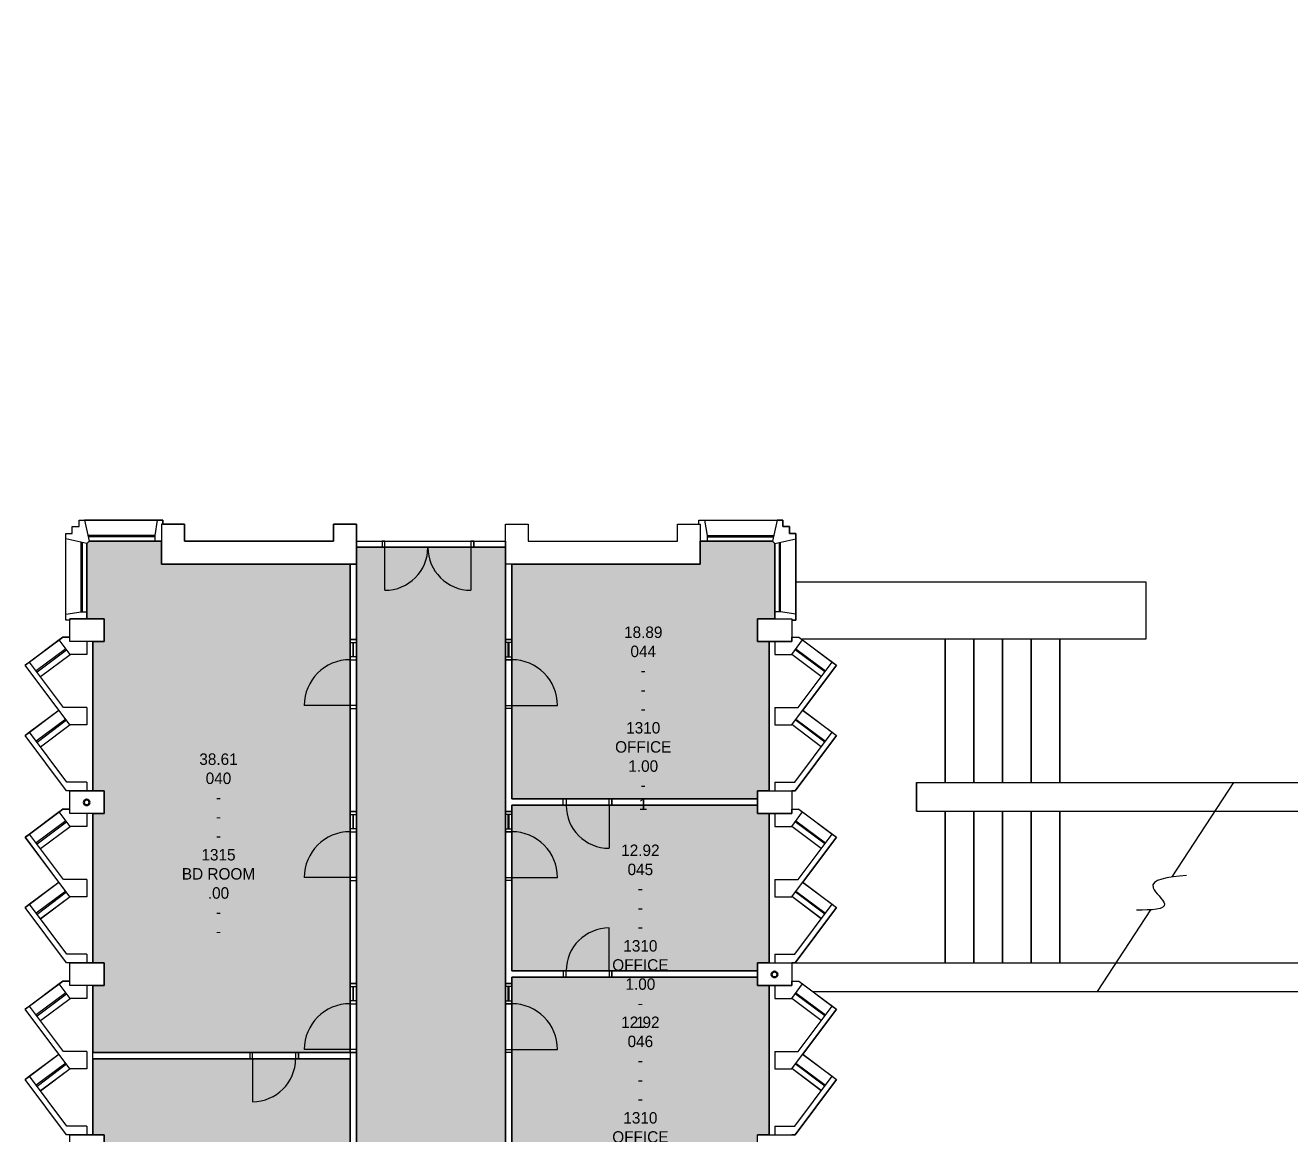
# Model space of a CAD drawing. Header units: millimetres. Extents: x -48614 to 110435, y -11020 to 74943.
# Drawn here: x -48603 to -26528, y 54981 to 74331 of the extents above; entities that cross this region are included whole.
import ezdxf

# ---------------------------------------------------------------- set-up
doc = ezdxf.new("R2010")
doc.units = ezdxf.units.MM
for name, color, linetype in [('BRICK_WALLS_P4', 1, 'Continuous'), ('COLUMNS_P5', 5, 'Continuous'), ('DR', 8, 'Continuous'), ('GROS$', 1, 'Continuous'), ('HL-TMP', 7, 'Continuous'), ('LIFTS AND STAIRS', 8, 'Continuous'), ('RM$', 5, 'Continuous'), ('RM$TXT', 5, 'Continuous'), ('SITE', 1, 'Continuous'), ('WA_EXT', 7, 'Continuous'), ('WN', 4, 'Continuous')]:
    doc.layers.add(name, color=color, linetype=linetype)

msp = doc.modelspace()

# ---------------------------------------------------------------- hatches: boundary and pattern name
at = {"layer": 'HL-TMP', "true_color": 0x666666}
h = msp.add_hatch(color=251, dxfattribs=at)
h.paths.add_polyline_path([(-42888, 12736), (-47228, 12736), (-47228, 12581), (-47428, 12581), (-47428, 9981), (-42888, 9981)], flags=0)
h.paths.add_polyline_path([(-42888, 9266), (-42888, 9871), (-47228, 9871), (-47228, 9581), (-47428, 9581), (-47428, 6981), (-47228, 6981), (-47228, 6831), (-42888, 6831)], flags=0)
h.paths.add_polyline_path([(-5258, 3071), (-8418, 3071), (-8418, -2874), (-5258, -2874)], flags=0)
h.paths.add_polyline_path([(6362, 3071), (3202, 3071), (3202, -2859), (6362, -2859)], flags=0)
h.paths.add_polyline_path([(31772, 9581), (31747, 9581), (30172, 9581), (24672, 9581), (24672, 7598), (24838, 7198), (25639, 6397), (26039, 6231), (30405, 6231), (30805, 6397), (31607, 7198), (31772, 7598)], flags=0)
h.paths.add_polyline_path([(31772, 43464), (31607, 43864), (30805, 44665), (30405, 44831), (26039, 44831), (25639, 44665), (24838, 43864), (24672, 43464), (24672, 41481), (26272, 41481), (31772, 41481)], flags=0)
h.paths.add_polyline_path([(-26728, 43464), (-26893, 43864), (-27695, 44665), (-28095, 44831), (-32461, 44831), (-32861, 44665), (-33662, 43864), (-33828, 43464), (-33828, 41081), (-32228, 41081), (-32228, 41481), (-26728, 41481)], flags=0)
h.paths.add_polyline_path([(-26728, 9581), (-33828, 9581), (-33828, 7598), (-33662, 7198), (-32861, 6397), (-32461, 6231), (-28095, 6231), (-27695, 6397), (-26893, 7198), (-26728, 7598)], flags=0)
h.paths.add_polyline_path([(79131, 39384), (73720, 42522), (73018, 41311), (72967, 41224), (74182, 40520), (74682, 40230), (74682, 36332), (72967, 35337), (73720, 34040), (79131, 37177), (79774, 38281)], flags=0)
h.paths.add_polyline_path([(-3017, 35830), (-7028, 35146), (-7028, 32215), (-2628, 31465), (-2628, 32864), (-5578, 33367), (-5578, 33995), (-2785, 34471)], flags=0)
h.paths.add_polyline_path([(4972, 35146), (572, 35896), (572, 34498), (3522, 33995), (3522, 33367), (730, 32891), (962, 31532), (4972, 32215)], flags=0)
h.paths.add_polyline_path([(-21428, 30826), (-17703, 30826), (-17703, 30736), (-17675, 30736), (-17675, 27736), (-14934, 27736), (-14928, 27736), (-14928, 27581), (-14673, 27581), (-14673, 24981), (-14928, 24981), (-14928, 24581), (-14673, 24581), (-14673, 21981), (-14928, 21981), (-14928, 21581), (-14673, 21581), (-14673, 18981), (-14928, 18981), (-14928, 18581), (-14673, 18581), (-14673, 15981), (-14928, 15981), (-14928, 15581), (-14673, 15581), (-14673, 12981), (-14928, 12981), (-14928, 12803), (-19273, 12803), (-19273, 12826), (-21428, 12826)], flags=0)
h.paths.add_polyline_path([(12562, 46981), (12172, 46981), (12172, 47581), (12562, 47581), (12562, 49351), (8647, 49351), (8647, 41191), (12272, 41191), (12272, 41681), (12562, 41681)], flags=0)
h.paths.add_polyline_path([(322, 3071), (-2378, 3071), (-2378, 841), (-2378, -1759), (-2378, -3054), (322, -3054), (322, -359)], flags=0)
h.paths.add_polyline_path([(18437, 53689), (18437, 54756), (18437, 55796), (18322, 55796), (17237, 55796), (17237, 51839), (18437, 51839)], flags=0)
h.paths.add_polyline_path([(35012, 45726), (33772, 45726), (33772, 45581), (33473, 45581), (33473, 42981), (33772, 42981), (33772, 42581), (33527, 42581), (33527, 41481), (33772, 41481), (33772, 41191), (36562, 41191), (36562, 43301), (35012, 43301)], flags=0)
h.paths.add_polyline_path([(-35553, 41081), (-38828, 41081), (-40278, 41081), (-40278, 42031), (-40278, 43133), (-40278, 44404), (-40278, 47416), (-40278, 50416), (-40278, 53416), (-40278, 54836), (-40228, 54836), (-40228, 59416), (-40228, 63266), (-40228, 65226), (-42828, 65226), (-42828, 64931), (-42828, 62416), (-42828, 54836), (-42778, 54836), (-42778, 41451), (-42778, 41226), (-47428, 41226), (-47428, 39981), (-47228, 39981), (-47228, 36981), (-35553, 36981)], flags=0)
h.paths.add_polyline_path([(-26553, 41081), (-26728, 41081), (-32228, 41081), (-33828, 41081), (-34228, 41081), (-35503, 41081), (-35503, 36981), (-35228, 36981), (-35228, 36631), (-34228, 36631), (-34228, 36981), (-33828, 36981), (-33828, 36691), (-30578, 36691), (-30578, 36981), (-29978, 36981), (-29978, 36691), (-29366, 36691), (-26728, 36691), (-26728, 36981), (-26553, 36981)], flags=0)
h.paths.add_polyline_path([(24447, 41081), (24272, 41081), (23172, 41081), (18437, 41081), (18437, 41081), (17237, 41081), (10222, 41081), (1917, 41081), (-3973, 41081), (-6973, 41081), (-14728, 41081), (-14728, 46981), (-14828, 46981), (-14828, 47581), (-14728, 47581), (-14728, 52981), (-14828, 52981), (-14828, 53581), (-14728, 53581), (-14728, 57581), (-23328, 57581), (-23328, 56196), (-24428, 56196), (-24828, 56196), (-24828, 41081), (-25228, 41081), (-26328, 41081), (-26503, 41081), (-26503, 36981), (-24628, 36981), (-24628, 36883), (-16857, 36883), (-16857, 30826), (-16403, 30826), (-16403, 30736), (-17585, 30736), (-17585, 27916), (-17585, 27826), (-14928, 27826), (-14928, 27981), (-14328, 27981), (-14328, 30581), (-14928, 30581), (-14928, 30981), (-14328, 30981), (-14328, 33581), (-14928, 33581), (-14928, 33981), (-14328, 33981), (-14328, 36581), (-14928, 36581), (-14928, 36981), (-14728, 36981), (-14728, 37181), (-14328, 37181), (-14328, 36581), (-11728, 36581), (-11728, 37181), (-11328, 37181), (-11328, 36581), (-8728, 36581), (-8728, 37181), (-8328, 37181), (-8328, 36931), (-8150, 36931), (-8000, 36696), (-6057, 36696), (-5907, 36931), (-5728, 36931), (-5728, 37181), (-5328, 37181), (-5328, 36931), (-5150, 36931), (-5000, 36696), (-3057, 36696), (-2907, 36931), (-2728, 36931), (-2728, 37181), (-2328, 37181), (272, 37181), (672, 37181), (672, 36931), (852, 36931), (1002, 36696), (2945, 36696), (3095, 36931), (3272, 36931), (3272, 37181), (3672, 37181), (3672, 36931), (3852, 36931), (4002, 36696), (5945, 36696), (6095, 36931), (6272, 36931), (6272, 37181), (12272, 37181), (12672, 37181), (12672, 36981), (12872, 36981), (12872, 33836), (15532, 33836), (16377, 33836), (16377, 36981), (24447, 36981)], flags=0)
h.paths.add_polyline_path([(18437, 51557), (18437, 51749), (17237, 51749), (17237, 51731), (16637, 51731), (16637, 48231), (17237, 48231), (17237, 43683), (17237, 43683), (17237, 41081), (18437, 41081), (18437, 41680), (18437, 47456)], flags=0)
h.paths.add_polyline_path([(45417, 39581), (45172, 39581), (45172, 39726), (40672, 39726), (40672, 41081), (38172, 41081), (38062, 41081), (33772, 41081), (33172, 41081), (31772, 41081), (30172, 41081), (26272, 41081), (24497, 41081), (24497, 36981), (24672, 36981), (24672, 36691), (27922, 36691), (27922, 36981), (28522, 36981), (28522, 36691), (30734, 36691), (31772, 36691), (31772, 36981), (32172, 36981), (32172, 36836), (33172, 36836), (33172, 36981), (38172, 36981), (43472, 36981), (45172, 36981), (45172, 37431), (45417, 37431)], flags=0)
h.paths.add_polyline_path([(40672, 62416), (40672, 65226), (40225, 65226), (38172, 65226), (38172, 63616), (38172, 60616), (38172, 57616), (38172, 54616), (38172, 45254), (38172, 43983), (38172, 42481), (38172, 41191), (40672, 41191), (40672, 41416), (40672, 44416), (40672, 47416), (40672, 50416), (40672, 56416), (40672, 59416)], flags=0)
h.paths.add_polyline_path([(57087, 42327), (57087, 42377), (55725, 42377), (55725, 42327), (55725, 40877), (57087, 40877)], flags=0)
h.paths.add_polyline_path([(57087, 35685), (55725, 35685), (55725, 35635), (55725, 34185), (57087, 34185)], flags=0)
h.paths.add_polyline_path([(40672, 11416), (40672, 29416), (40672, 32446), (40672, 36871), (38172, 36871), (38172, 36346), (38172, 33646), (38172, 27616), (38172, 21616), (38172, 18616), (38172, 15616), (38172, 12581), (32172, 12581), (32037, 12581), (32037, 12509), (32037, 10061), (32037, 9981), (32172, 9981), (38172, 9981), (38172, 6188), (38172, 836), (38997, 836), (40672, 836)], flags=0)
h.paths.add_polyline_path([(22772, 9931), (21852, 9931), (21852, 9561), (21672, 9561), (21672, 9381), (21492, 9381), (21492, 8561), (22772, 8561)], flags=0)
h.paths.add_polyline_path([(17102, 4031), (16122, 4031), (16122, 3196), (17102, 3196)], flags=0)
h.paths.add_polyline_path([(-26553, 12581), (-26728, 12581), (-26728, 12581), (-26728, 12581), (-28493, 12581), (-29110, 13198), (-30245, 13198), (-30245, 13198), (-31445, 13198), (-32063, 12581), (-32836, 12581), (-33698, 12581), (-35503, 12581), (-35503, 9981), (-35178, 9981), (-35178, 9981), (-33828, 9981), (-26553, 9981)], flags=0)
h.paths.add_polyline_path([(-34048, 15698), (-35228, 15698), (-35228, 15581), (-35303, 15581), (-35303, 14166), (-35303, 12981), (-34048, 12981)], flags=0)
h.paths.add_polyline_path([(-40168, 29107), (-40168, 31306), (-42798, 31306), (-42798, 28747), (-42798, 25881), (-42798, 23396), (-42798, 21710), (-42798, 18889), (-42288, 18889), (-42288, 16231), (-42288, 12794), (-40168, 12794), (-40168, 12826), (-40168, 15891), (-38714, 15891), (-38714, 16791), (-38935, 16791), (-40168, 16791), (-40168, 20788)], flags=0)
h.paths.add_polyline_path([(4694, -4072), (3582, -4072), (3582, -5174), (4693, -5174)], flags=0)
h.paths.add_polyline_path([(31852, 12581), (31747, 12581), (31747, 12756), (30117, 12756), (30117, 12581), (30007, 12581), (29626, 12984), (29314, 13315), (29232, 13401), (27332, 13401), (27212, 13401), (26819, 12984), (26437, 12581), (26327, 12581), (26327, 12756), (24697, 12756), (24697, 12581), (24537, 12581), (24537, 9981), (24697, 9981), (30172, 9981), (30172, 9581), (31747, 9581), (31747, 9981), (31852, 9981)], flags=0)
h.paths.add_polyline_path([(42572, 73381), (42372, 73381), (42372, 74331), (38172, 74331), (38172, 65336), (40225, 65336), (40772, 65336), (40772, 65631), (41172, 65631), (41172, 65331), (42322, 65331), (42322, 66281), (42522, 66281), (42522, 67281), (42372, 67281), (42372, 67881), (42522, 67881), (42522, 71781), (42372, 71781), (42372, 72037), (39851, 72037), (39851, 70504), (40788, 70504), (40788, 70474), (40788, 67281), (39826, 67281), (39826, 71615), (39827, 72062), (42372, 72062), (42372, 72381), (42572, 72381)], flags=0)
h.paths.add_polyline_path([(22572, 26446), (21487, 26446), (21487, 25512), (21487, 25476), (22572, 25476)], flags=0)
h.paths.add_polyline_path([(-37518, 16791), (-38624, 16791), (-38624, 15891), (-37518, 15891)], flags=0)
h.paths.add_polyline_path([(-2583, -3094), (-5038, -3094), (-5038, -4759), (-5038, -5209), (-4188, -5209), (-2583, -5209)], flags=0)
h.paths.add_polyline_path([(-25128, 18581), (-25228, 18581), (-25228, 18698), (-26508, 18698), (-26508, 17679), (-26466, 17637), (-26466, 17285), (-26508, 17285), (-26508, 15863), (-25868, 15863), (-25228, 15863), (-25228, 15981), (-25128, 15981)], flags=0)
at = {"layer": 'HL-TMP', "true_color": 0xffff00}
h = msp.add_hatch(color=2, dxfattribs=at)
h.paths.add_polyline_path([(45472, 30581), (45172, 30581), (45172, 30736), (40782, 30736), (40782, 29416), (40782, 27836), (45172, 27836), (45172, 27981), (45472, 27981)], flags=0)
h.paths.add_polyline_path([(45372, 53226), (40782, 53226), (40782, 50416), (40782, 50336), (45372, 50336), (45372, 51581), (45172, 51581), (45172, 51981), (45372, 51981)], flags=0)
h.paths.add_polyline_path([(45372, 57581), (45172, 57581), (45172, 57726), (40782, 57726), (40782, 56416), (40782, 53336), (45372, 53336), (45372, 54581), (45172, 54581), (45172, 54981), (45372, 54981)], flags=0)
h.paths.add_polyline_path([(22872, -5409), (22772, -5409), (22772, -5019), (22872, -5019), (22872, -4793), (19412, -4793), (18362, -4793), (18362, -5563), (18362, -9499), (22762, -9499), (22762, -8419), (22772, -8419), (22772, -8019), (22872, -8019)], flags=0)
h.paths.add_polyline_path([(38062, 9871), (33772, 9871), (33772, 8081), (33472, 8081), (33472, 6981), (33772, 6981), (33772, 6581), (33473, 6581), (33473, 5336), (36875, 5336), (36875, 5226), (33473, 5226), (33473, 3981), (33772, 3981), (33772, 3581), (33473, 3581), (33473, 981), (33772, 981), (33772, 836), (38062, 836), (38062, 6188)], flags=0)
h.paths.add_polyline_path([(37907, -274), (37907, 726), (33772, 726), (33772, 581), (33472, 581), (33473, -2019), (33772, -2019), (33772, -2419), (33472, -2419), (33473, -3730), (33512, -3769), (34762, -3769), (34762, -3369), (37907, -3369)], flags=0)
h.paths.add_polyline_path([(40917, 726), (38997, 726), (38017, 726), (38017, -274), (38017, -3369), (38162, -3369), (38162, -3769), (38376, -3769), (38843, -4235), (38989, -4296), (39945, -4296), (40092, -4235), (40558, -3769), (40772, -3769), (40772, -3369), (40917, -3369), (40917, -1124)], flags=0)
h.paths.add_polyline_path([(45372, 581), (45172, 581), (45172, 726), (41027, 726), (41027, -1124), (41027, -3369), (44172, -3369), (44172, -3769), (45433, -3769), (45472, -3730), (45472, -2419), (45172, -2419), (45172, -2019), (45372, -2019)], flags=0)
h.paths.add_polyline_path([(45372, 21581), (45172, 21581), (45172, 21981), (45372, 21981), (45372, 23336), (45272, 23336), (45272, 23226), (43072, 23226), (43072, 23336), (45372, 23336), (45372, 24581), (45172, 24581), (45172, 24981), (45372, 24981), (45372, 27581), (45172, 27581), (45172, 27746), (40782, 27746), (40782, 11416), (40782, 836), (45172, 836), (45172, 981), (45372, 981), (45372, 3581), (45172, 3581), (45172, 3981), (45372, 3981), (45372, 5226), (43172, 5226), (43172, 5336), (45372, 5336), (45372, 6581), (45172, 6581), (45172, 6981), (45372, 6981), (45372, 9581), (45172, 9581), (45172, 9726), (43172, 9726), (43172, 9836), (45172, 9836), (45172, 9981), (45372, 9981), (45372, 12581), (45172, 12581), (45172, 12981), (45372, 12981), (45372, 14336), (45272, 14336), (45272, 14226), (43072, 14226), (43072, 14336), (45372, 14336), (45372, 15581), (45172, 15581), (45172, 15981), (45372, 15981), (45372, 18581), (45172, 18581), (45172, 18726), (43172, 18726), (43172, 18836), (45172, 18836), (45172, 18981), (45372, 18981)], flags=0)
h.paths.add_polyline_path([(38062, 15616), (38062, 15726), (33772, 15726), (33772, 12691), (38062, 12691)], flags=0)
h.paths.add_polyline_path([(38062, 18616), (38062, 18726), (33772, 18726), (33772, 18581), (33447, 18581), (33447, 15981), (33772, 15981), (33772, 15836), (38062, 15836)], flags=0)
h.paths.add_polyline_path([(38062, 21616), (38062, 21726), (33772, 21726), (33772, 21581), (33447, 21581), (33447, 18981), (33772, 18981), (33772, 18836), (38062, 18836)], flags=0)
h.paths.add_polyline_path([(6407, -5224), (5507, -5224), (3582, -5224), (3582, -9509), (6407, -9509)], flags=0)
h.paths.add_polyline_path([(-7083, 44171), (-4083, 44171), (-4083, 41191), (-5328, 41191), (-5328, 41681), (-7083, 41681)], flags=0)
h.paths.add_polyline_path([(4472, 52641), (4472, 52871), (2027, 52871), (2027, 47581), (2027, 41681), (2027, 41191), (3272, 41191), (3272, 41681), (3562, 41681), (3562, 44611), (4472, 44611), (4472, 47226), (3772, 47226), (3772, 46981), (3172, 46981), (3172, 47581), (3772, 47581), (3772, 47336), (4472, 47336)], flags=0)
h.paths.add_polyline_path([(6902, 44501), (3672, 44501), (3672, 41191), (6902, 41191), (6902, 42151)], flags=0)
h.paths.add_polyline_path([(38062, 62226), (33572, 62226), (33572, 60981), (33772, 60981), (33772, 60581), (33572, 60581), (33572, 59336), (33772, 59336), (36462, 59336), (38062, 59336), (38062, 60616)], flags=0)
h.paths.add_polyline_path([(38062, 63616), (38062, 64931), (34772, 64931), (34772, 65331), (33512, 65331), (33473, 65291), (33472, 63981), (33772, 63981), (33772, 63581), (33572, 63581), (33572, 62336), (38062, 62336)], flags=0)
h.paths.add_polyline_path([(-42888, 27666), (-47228, 27666), (-47228, 27581), (-47428, 27581), (-47428, 24981), (-47228, 24981), (-47228, 24891), (-42888, 24891), (-42888, 25881)], flags=0)
h.paths.add_polyline_path([(-42888, 23396), (-42888, 24801), (-47228, 24801), (-47228, 24581), (-47428, 24581), (-47428, 21981), (-47228, 21981), (-47228, 21889), (-42888, 21889)], flags=0)
h.paths.add_polyline_path([(-42888, 21710), (-42888, 21799), (-47228, 21799), (-47228, 21581), (-47428, 21581), (-47428, 18981), (-47228, 18981), (-47228, 18889), (-42888, 18889)], flags=0)
h.paths.add_polyline_path([(-42378, 16231), (-42378, 18799), (-47228, 18799), (-47228, 18581), (-47428, 18581), (-47428, 15981), (-47228, 15981), (-47228, 15581), (-47428, 15581), (-47428, 12981), (-47228, 12981), (-47228, 12826), (-42378, 12826)], flags=0)
h.paths.add_polyline_path([(-44128, 631), (-44128, 726), (-47228, 726), (-47228, 581), (-47428, 581), (-47428, -2019), (-47228, -2019), (-47228, -2419), (-47527, -2419), (-47527, -3730), (-47488, -3769), (-46228, -3769), (-46228, -3369), (-44128, -3369)], flags=0)
h.paths.add_polyline_path([(45372, 42581), (45172, 42581), (45172, 42981), (45372, 42981), (45372, 44226), (40782, 44226), (40782, 41416), (40782, 39836), (45172, 39836), (45172, 39981), (45372, 39981)], flags=0)
h.paths.add_polyline_path([(-42888, 54726), (-42938, 54726), (-42938, 56306), (-47428, 56306), (-47428, 54981), (-47228, 54981), (-47228, 54581), (-47428, 54581), (-47428, 51981), (-47228, 51981), (-47228, 51845), (-42888, 51845), (-42888, 53416)], flags=0)
h.paths.add_polyline_path([(-35828, 63981), (-35528, 63981), (-35528, 65291), (-35567, 65331), (-36828, 65331), (-36828, 64931), (-40118, 64931), (-40118, 63266), (-40118, 60836), (-35828, 60836), (-35828, 60981), (-35628, 60981), (-35628, 63581), (-35828, 63581)], flags=0)
h.paths.add_polyline_path([(-35628, 60581), (-35828, 60581), (-35828, 60726), (-40118, 60726), (-40118, 59416), (-40118, 57836), (-39218, 57836), (-35828, 57836), (-35828, 57981), (-35628, 57981)], flags=0)
h.paths.add_polyline_path([(-35628, 57581), (-35828, 57581), (-35828, 57726), (-39218, 57726), (-40118, 57726), (-40118, 54836), (-35828, 54836), (-35828, 54981), (-35628, 54981)], flags=0)
h.paths.add_polyline_path([(-35628, 54581), (-35828, 54581), (-35828, 54726), (-40168, 54726), (-40168, 53416), (-40168, 51836), (-35828, 51836), (-35828, 51981), (-35628, 51981)], flags=0)
h.paths.add_polyline_path([(-35628, 51581), (-35828, 51581), (-35828, 51726), (-40168, 51726), (-40168, 50416), (-40168, 48836), (-35828, 48836), (-35828, 48981), (-35628, 48981)], flags=0)
h.paths.add_polyline_path([(-37831, 48726), (-35828, 48726), (-35828, 48581), (-35669, 48581), (-35628, 48581), (-35628, 45981), (-35828, 45981), (-35828, 45836), (-38863, 45836), (-38863, 47018), (-37831, 47018)], flags=0)
h.paths.add_polyline_path([(-35528, 3581), (-35828, 3581), (-35828, 3726), (-40168, 3726), (-40168, 2431), (-40168, 836), (-35828, 836), (-35828, 981), (-35528, 981)], flags=0)
h.paths.add_polyline_path([(-35528, 581), (-35828, 581), (-35828, 726), (-40168, 726), (-40168, -569), (-40168, -664), (-40108, -664), (-40108, -3369), (-36818, -3369), (-36818, -3769), (-35567, -3769), (-35528, -3730), (-35528, -2419), (-35828, -2419), (-35828, -2019), (-35528, -2019)], flags=0)
h.paths.add_polyline_path([(-40218, -774), (-41948, -774), (-44018, -774), (-44018, -3369), (-42828, -3369), (-42828, -3769), (-42614, -3769), (-42147, -4235), (-42001, -4296), (-41045, -4296), (-40898, -4235), (-40432, -3769), (-40218, -3769)], flags=0)
h.paths.add_polyline_path([(-21490, 9871), (-23328, 9871), (-23328, 9501), (-23728, 9501), (-23728, 9871), (-25118, 9871), (-25118, 8481), (-24828, 8481), (-24828, 8081), (-24818, 8081), (-24818, 6826), (-21490, 6826)], flags=0)
h.paths.add_polyline_path([(-21490, 6736), (-24818, 6736), (-24818, 3836), (-21490, 3836)], flags=0)
h.paths.add_polyline_path([(-20593, 3726), (-24818, 3726), (-24818, 2481), (-24828, 2481), (-24828, 691), (-20593, 691), (-20593, 1568)], flags=0)
h.paths.add_polyline_path([(-20573, 581), (-24818, 581), (-24818, -519), (-24828, -519), (-24828, -2174), (-21428, -2174), (-20573, -2174)], flags=0)
h.paths.add_polyline_path([(-20573, -5264), (-21428, -5264), (-24818, -5264), (-24818, -9509), (-20728, -9509), (-20573, -9509)], flags=0)
h.paths.add_polyline_path([(-11628, 8436), (-13278, 8436), (-14328, 8436), (-14328, 3196), (-13390, 3196), (-11628, 3196)], flags=0)
h.paths.add_polyline_path([(-8978, 7538), (-8608, 7538), (-8608, 8436), (-8742, 8436), (-8742, 8440), (-9578, 8440), (-11428, 8440), (-11428, 3196), (-8978, 3196)], flags=0)
h.paths.add_polyline_path([(-2583, -6569), (-4623, -6569), (-4623, -6629), (-5473, -6629), (-5473, -9509), (-2583, -9509)], flags=0)
h.paths.add_polyline_path([(12362, 2976), (11137, 2976), (9587, 2976), (9587, 2266), (9327, 2266), (9327, 2976), (6582, 2976), (6582, -2219), (12362, -2219)], flags=0)
h.paths.add_polyline_path([(10882, 5657), (11151, 5657), (11151, 7029), (11110, 7029), (11110, 7077), (8815, 7077), (8815, 7029), (8773, 7029), (8773, 5657), (9042, 5657), (9042, 5257), (8482, 5257), (8482, 5657), (8751, 5657), (8751, 7029), (8710, 7029), (8710, 7077), (6412, 7077), (6412, 5657), (6642, 5657), (6642, 5257), (6582, 5257), (6582, 3196), (11137, 3196), (12582, 3196), (16012, 3196), (16012, 4081), (17162, 4081), (17162, 5081), (17162, 5276), (17862, 5276), (17862, 7077), (16015, 7077), (16015, 7029), (15973, 7029), (15973, 5657), (16242, 5657), (16242, 5257), (15682, 5257), (15682, 5657), (15951, 5657), (15951, 7029), (15910, 7029), (15910, 7077), (13615, 7077), (13615, 7029), (13573, 7029), (13573, 5657), (13842, 5657), (13842, 5257), (13282, 5257), (13282, 5657), (13551, 5657), (13551, 7029), (13510, 7029), (13510, 7077), (11215, 7077), (11215, 7029), (11173, 7029), (11173, 5657), (11442, 5657), (11442, 5257), (10882, 5257)], flags=0)
h.paths.add_polyline_path([(-42888, 47416), (-42888, 51735), (-47228, 51735), (-47228, 51581), (-47428, 51581), (-47428, 48981), (-47228, 48981), (-47228, 48581), (-47428, 48581), (-47428, 45981), (-47228, 45981), (-47228, 45581), (-47428, 45581), (-47428, 44336), (-42888, 44336)], flags=0)
h.paths.add_polyline_path([(-42888, 44226), (-47428, 44226), (-47428, 42981), (-47228, 42981), (-47228, 42581), (-47428, 42581), (-47428, 41336), (-42888, 41336), (-42888, 41451)], flags=0)
h.paths.add_polyline_path([(17147, 54781), (16125, 54781), (12672, 54781), (12672, 53581), (12772, 53581), (12772, 52981), (12672, 52981), (12672, 47581), (12772, 47581), (12772, 46981), (12672, 46981), (12672, 44481), (17147, 44481), (17147, 48141), (15112, 48141), (15112, 48231), (16547, 48231), (16547, 51731), (15112, 51731), (15112, 51821), (17147, 51821)], flags=0)
h.paths.add_polyline_path([(17147, 43683), (17147, 44391), (12672, 44391), (12672, 41171), (17147, 41171)], flags=0)
h.paths.add_polyline_path([(22772, 47241), (18622, 47241), (18622, 41680), (18622, 41261), (22772, 41261)], flags=0)
h.paths.add_polyline_path([(22772, 50081), (18527, 50081), (18527, 47456), (22772, 47456)], flags=0)
h.paths.add_polyline_path([(22772, 54666), (18527, 54666), (18527, 53689), (18527, 50171), (22772, 50171)], flags=0)
h.paths.add_polyline_path([(18437, 57581), (12672, 57581), (12672, 54896), (16125, 54896), (17147, 54896), (17147, 55886), (18322, 55886), (18437, 55886)], flags=0)
h.paths.add_polyline_path([(38062, 54616), (38062, 54726), (33772, 54726), (33772, 54581), (33572, 54581), (33572, 51981), (33772, 51981), (33772, 51581), (33572, 51581), (33572, 48981), (33772, 48981), (33772, 48581), (33572, 48581), (33572, 45981), (33772, 45981), (33772, 45836), (38062, 45836)], flags=0)
at = {"layer": 'HL-TMP', "true_color": 0xffcc00}
h = msp.add_hatch(color=40, dxfattribs=at)
h.paths.add_polyline_path([(38062, 33646), (38062, 33726), (33772, 33726), (33772, 33581), (33447, 33581), (33447, 30981), (33772, 30981), (33772, 30836), (38062, 30836)], flags=0)
h.paths.add_polyline_path([(-44128, 3331), (-44128, 5171), (-47428, 5171), (-47428, 3981), (-47228, 3981), (-47228, 3581), (-47428, 3581), (-47428, 981), (-47228, 981), (-47228, 836), (-44128, 836)], flags=0)
h.paths.add_polyline_path([(-35923, 29981), (-35503, 29981), (-35503, 30581), (-35828, 30581), (-35828, 30666), (-40078, 30666), (-40078, 21896), (-35828, 21896), (-35828, 21981), (-35503, 21981), (-35503, 22581), (-35923, 22581)], flags=0)
h.paths.add_polyline_path([(-42938, 64931), (-46228, 64931), (-46228, 65331), (-46346, 65331), (-47488, 65331), (-47527, 65291), (-47527, 63981), (-47228, 63981), (-47228, 63581), (-47428, 63581), (-47428, 60981), (-47228, 60981), (-47228, 60581), (-47428, 60581), (-47428, 57981), (-47228, 57981), (-47228, 57581), (-47428, 57581), (-47428, 56416), (-42938, 56416)], flags=0)
h.paths.add_polyline_path([(-17677, 9236), (-17063, 9236), (-17063, 9466), (-14878, 9466), (-14878, 9386), (-14728, 9386), (-14728, 9236), (-14418, 9236), (-14418, 3196), (-17677, 3196), (-17677, 4516), (-17677, 7386)], flags=0)

# ---------------------------------------------------------------- linework, layer by layer
at = {"layer": 'BRICK_WALLS_P4', "linetype": 'Continuous'}
for p, q in [((-42828, 65336), (-42380, 65336)), ((-42828, 65336), (-42828, 65226)), ((-42828, 65226), (-42380, 65226)), ((-42380, 65336), (-42380, 65226)), ((-40780, 65336), (-40228, 65336)), ((-40780, 65336), (-40780, 65226)), ((-40228, 65226), (-40780, 65226)), ((-40238, 65226), (-40228, 65226)), ((-40228, 65336), (-40228, 65226)), ((-42938, 64931), (-42938, 63616)), ((-42828, 64931), (-42938, 64931)), ((-42828, 64931), (-42828, 63616)), ((-40118, 64931), (-40228, 64931)), ((-40228, 63616), (-40228, 64931)), ((-40118, 63616), (-40118, 64931)), ((-42938, 63616), (-42828, 63616)), ((-40118, 63616), (-40228, 63616)), ((-42938, 62416), (-42938, 60616)), ((-42938, 62416), (-42828, 62416)), ((-42828, 62416), (-42828, 60616)), ((-40118, 62416), (-40228, 62416)), ((-40228, 60616), (-40228, 62416)), ((-40118, 60836), (-40118, 62416)), ((-39218, 60836), (-40118, 60836)), ((-40118, 60616), (-40118, 60726)), ((-39218, 60726), (-40118, 60726)), ((-39218, 60726), (-39218, 60836)), ((-38368, 60726), (-38368, 60836)), ((-35828, 60836), (-38368, 60836)), ((-35828, 60726), (-38368, 60726)), ((-35828, 60836), (-35828, 60726)), ((-42938, 60616), (-42828, 60616)), ((-40118, 60616), (-40228, 60616)), ((-42938, 59416), (-42828, 59416)), ((-42938, 59416), (-42938, 59336)), ((-42828, 59416), (-42828, 57616)), ((-40118, 59416), (-40228, 59416)), ((-40228, 57616), (-40228, 59416)), ((-40118, 57836), (-40118, 59416)), ((-42938, 59336), (-42938, 57616)), ((-39218, 57836), (-40118, 57836)), ((-40118, 57616), (-40118, 57726)), ((-39218, 57726), (-40118, 57726)), ((-39218, 57836), (-39218, 57726)), ((-38368, 57836), (-38368, 57726)), ((-35828, 57836), (-38368, 57836)), ((-35828, 57726), (-38368, 57726)), ((-35828, 57836), (-35828, 57726)), ((-42938, 57616), (-42828, 57616)), ((-40118, 57616), (-40228, 57616)), ((-47428, 56416), (-42938, 56416)), ((-47428, 56306), (-42938, 56306)), ((-47278, 56416), (-44688, 56416)), ((-47278, 56306), (-44688, 56306)), ((-44688, 56416), (-44688, 56306)), ((-43838, 56416), (-43838, 56306)), ((-43838, 56416), (-42938, 56416)), ((-43838, 56306), (-42938, 56306)), ((-42938, 56416), (-42938, 54726)), ((-42938, 56416), (-42828, 56416)), ((-42828, 56416), (-42828, 54836)), ((-40228, 54836), (-40228, 56416)), ((-40118, 56416), (-40228, 56416)), ((-40118, 54836), (-40118, 56416))]:
    msp.add_line(p, q, dxfattribs=at)
at = {"layer": 'COLUMNS_P5', "linetype": 'Continuous', "lineweight": -3}
for points in [[(-43228, 65331), (-45828, 65331), (-45828, 65631), (-46228, 65631), (-46228, 64931), (-42828, 64931), (-42828, 65631), (-43228, 65631)], [(-39828, 65331), (-37228, 65331), (-37228, 65631), (-36828, 65631), (-36828, 64931), (-40228, 64931), (-40228, 65631), (-39828, 65631)], [(-47228, 63581), (-47828, 63581), (-47828, 63981), (-47228, 63981)], [(-35828, 63581), (-35828, 63981), (-35228, 63981), (-35228, 63581)], [(-47828, 60581), (-47828, 60981), (-47228, 60981), (-47228, 60581)], [(-35828, 60981), (-35228, 60981), (-35228, 60581), (-35828, 60581)], [(-47228, 57581), (-47828, 57581), (-47828, 57981), (-47228, 57981)], [(-35228, 57581), (-35828, 57581), (-35828, 57981), (-35228, 57981)], [(-47828, 54581), (-47828, 54981), (-47228, 54981), (-47228, 54581)]]:
    msp.add_lwpolyline(points, close=True, dxfattribs=at)
at = {"layer": 'COLUMNS_P5', "linetype": 'Continuous', "lineweight": 50}
for centre in [(-47533, 60776), (-35533, 57776)]:
    msp.add_circle(centre, 50, dxfattribs=at)
at = {"layer": 'DR', "linetype": 'Continuous'}
for p, q in [((-42380, 65336), (-42380, 65226)), ((-42330, 65336), (-42380, 65336)), ((-42380, 65226), (-42330, 65226)), ((-42330, 65226), (-42330, 65336)), ((-42330, 64476), (-42330, 65226)), ((-40830, 65336), (-40830, 65226)), ((-40780, 65336), (-40830, 65336)), ((-40830, 65226), (-40830, 64476)), ((-40830, 65226), (-40780, 65226)), ((-40780, 65226), (-40780, 65336)), ((-42938, 63616), (-42938, 63566)), ((-42828, 63616), (-42938, 63616)), ((-42828, 63566), (-42828, 63616)), ((-40228, 63566), (-40228, 63616)), ((-40228, 63616), (-40118, 63616)), ((-40118, 63616), (-40118, 63566)), ((-42938, 63566), (-42828, 63566)), ((-40118, 63566), (-40228, 63566)), ((-42938, 63316), (-42938, 63266)), ((-42828, 63316), (-42938, 63316)), ((-42938, 63266), (-42828, 63266)), ((-42828, 63266), (-42828, 63316)), ((-40228, 63266), (-40228, 63316)), ((-40228, 63316), (-40118, 63316)), ((-40118, 63266), (-40228, 63266)), ((-40118, 63316), (-40118, 63266)), ((-42938, 62466), (-43738, 62466)), ((-42828, 62466), (-42938, 62466)), ((-42938, 62466), (-42938, 62416)), ((-42938, 62416), (-42828, 62416)), ((-42828, 62416), (-42828, 62466)), ((-40228, 62416), (-40228, 62466)), ((-40228, 62466), (-40118, 62466)), ((-40118, 62416), (-40228, 62416)), ((-40118, 62466), (-39318, 62466)), ((-40118, 62466), (-40118, 62416)), ((-39218, 60726), (-39218, 60836)), ((-39218, 60836), (-39168, 60836)), ((-39168, 60726), (-39218, 60726)), ((-39168, 60836), (-39168, 60726)), ((-38418, 60726), (-38418, 60836)), ((-38418, 60836), (-38368, 60836)), ((-38418, 60726), (-38418, 59976)), ((-38368, 60726), (-38418, 60726)), ((-38368, 60836), (-38368, 60726)), ((-42938, 60616), (-42938, 60566)), ((-42828, 60616), (-42938, 60616)), ((-42938, 60566), (-42828, 60566)), ((-42828, 60566), (-42828, 60616)), ((-40228, 60616), (-40118, 60616)), ((-40228, 60566), (-40228, 60616)), ((-40118, 60566), (-40228, 60566)), ((-40118, 60616), (-40118, 60566)), ((-42828, 60316), (-42938, 60316)), ((-42938, 60316), (-42938, 60266)), ((-42828, 60266), (-42828, 60316)), ((-40228, 60316), (-40118, 60316)), ((-40228, 60266), (-40228, 60316)), ((-40118, 60316), (-40118, 60266)), ((-42938, 60266), (-42828, 60266)), ((-40118, 60266), (-40228, 60266)), ((-42938, 59466), (-43738, 59466)), ((-42938, 59466), (-42938, 59416)), ((-42828, 59466), (-42938, 59466)), ((-42938, 59416), (-42828, 59416)), ((-42828, 59416), (-42828, 59466)), ((-40228, 59466), (-40118, 59466)), ((-40228, 59416), (-40228, 59466)), ((-40118, 59416), (-40228, 59416)), ((-40118, 59466), (-39318, 59466)), ((-40118, 59466), (-40118, 59416)), ((-38418, 57836), (-38418, 58586)), ((-39168, 57836), (-39218, 57836)), ((-39218, 57836), (-39218, 57726)), ((-39218, 57726), (-39168, 57726)), ((-39168, 57726), (-39168, 57836)), ((-38418, 57836), (-38418, 57726)), ((-38368, 57836), (-38418, 57836)), ((-38418, 57726), (-38368, 57726)), ((-38368, 57726), (-38368, 57836)), ((-42828, 57616), (-42938, 57616)), ((-42938, 57616), (-42938, 57566)), ((-42938, 57566), (-42828, 57566)), ((-42828, 57566), (-42828, 57616)), ((-40228, 57616), (-40118, 57616)), ((-40228, 57566), (-40228, 57616)), ((-40118, 57566), (-40228, 57566)), ((-40118, 57616), (-40118, 57566)), ((-42938, 57316), (-42938, 57266)), ((-42828, 57316), (-42938, 57316)), ((-42938, 57266), (-42828, 57266)), ((-42828, 57266), (-42828, 57316)), ((-40228, 57266), (-40228, 57316)), ((-40228, 57316), (-40118, 57316)), ((-40118, 57266), (-40228, 57266)), ((-40118, 57316), (-40118, 57266)), ((-44688, 56416), (-44688, 56306)), ((-44638, 56416), (-44688, 56416)), ((-44688, 56306), (-44638, 56306)), ((-44638, 56306), (-44638, 56416)), ((-44638, 56306), (-44638, 55556)), ((-43888, 56416), (-43888, 56306)), ((-43838, 56416), (-43888, 56416)), ((-43888, 56306), (-43838, 56306)), ((-43838, 56306), (-43838, 56416)), ((-42938, 56466), (-43738, 56466)), ((-42938, 56466), (-42938, 56416)), ((-42828, 56466), (-42938, 56466)), ((-42938, 56416), (-42828, 56416)), ((-42828, 56416), (-42828, 56466)), ((-40228, 56416), (-40228, 56466)), ((-40228, 56466), (-40118, 56466)), ((-40118, 56416), (-40228, 56416)), ((-40118, 56466), (-39318, 56466)), ((-40118, 56466), (-40118, 56416))]:
    msp.add_line(p, q, dxfattribs=at)
for centre, radius, start, end in [((-42330, 65226), 750, 270, 0), ((-40830, 65226), 750, 180, 270), ((-42938, 62466), 800, 90, 180), ((-40118, 62466), 800, 0, 90), ((-38418, 60726), 750, 180, 270), ((-42938, 59466), 800, 90, 180), ((-40118, 59466), 800, 0, 90), ((-38418, 57836), 750, 90, 180), ((-42938, 56466), 800, 90, 180), ((-40118, 56466), 800, 0, 90), ((-44638, 56306), 750, 270, 0)]:
    msp.add_arc(centre, radius, start, end, dxfattribs=at)
at = {"layer": 'GROS$', "linetype": 'Continuous', "flags": 128}
msp.add_lwpolyline([(-47828, 54658), (-47828, 54981), (-47883, 54981), (-48603, 55944), (-48016, 56383), (-48603, 57168), (-47947, 57658), (-47828, 57658), (-47828, 57981), (-47883, 57981), (-48603, 58944), (-48016, 59383), (-48599, 60172), (-47947, 60658), (-47828, 60658), (-47828, 60981), (-47883, 60981), (-48603, 61944), (-48016, 62383), (-48603, 63168), (-47947, 63658), (-47828, 63658), (-47828, 63957), (-47898, 63957), (-47898, 65468), (-47786, 65468), (-47786, 65589), (-47665, 65589), (-47665, 65701), (-46204, 65701), (-46204, 65631), (-45828, 65631), (-45828, 65331), (-43228, 65331), (-43228, 65631), (-42828, 65631), (-42828, 65336), (-40228, 65336), (-40228, 65631), (-39828, 65631), (-39828, 65331), (-37228, 65331), (-37228, 65631), (-36851, 65631), (-36851, 65701), (-35390, 65701), (-35390, 65590), (-35269, 65589), (-35269, 65468), (-35158, 65468), (-35158, 63957), (-35228, 63957), (-35228, 63658), (-35108, 63658), (-34452, 63168), (-35039, 62383), (-34452, 61944), (-35172, 60981), (-35228, 60981), (-35228, 60658), (-35108, 60658), (-34452, 60168), (-35039, 59383), (-34452, 58944), (-35172, 57981), (-35228, 57981), (-35228, 57658), (-35108, 57658), (-34452, 57168), (-35039, 56383), (-34452, 55944), (-35172, 54981), (-35228, 54981)], dxfattribs=at)
at = {"layer": 'GROS$'}
for points in [[(-42828, 54836), (-42828, 56416), (-47278, 56416), (-47428, 56416), (-47428, 57581), (-47228, 57581), (-47228, 57981), (-47428, 57981), (-47428, 60581), (-47228, 60581), (-47228, 60981), (-47428, 60981), (-47428, 63581), (-47228, 63581), (-47228, 63981), (-47527, 63981), (-47527, 65291), (-47488, 65331), (-46228, 65331), (-46228, 64931), (-42938, 64931), (-42938, 56416), (-42828, 56416), (-42828, 65226), (-40238, 65226), (-40228, 65226), (-40228, 63266), (-40118, 63266), (-40118, 64931), (-36828, 64931), (-36828, 65331), (-35567, 65331), (-35528, 65291), (-35528, 63981), (-35828, 63981), (-35828, 63581), (-35628, 63581), (-35628, 60981), (-35828, 60981), (-35828, 60836), (-40118, 60836), (-40118, 63266), (-40228, 63266), (-40228, 60266), (-40118, 60266), (-40118, 60726), (-35828, 60726), (-35828, 60581), (-35628, 60581), (-35628, 57981), (-35828, 57981), (-35828, 57836), (-40118, 57836), (-40118, 60266), (-40228, 60266), (-40228, 57266), (-40118, 57266), (-40118, 57726), (-35828, 57726), (-35828, 57581), (-35628, 57581), (-35628, 54981), (-35828, 54981)], [(-40118, 54836), (-40118, 57266), (-40228, 57266), (-40228, 54836)], [(-47228, 54581), (-47228, 54981), (-47428, 54981), (-47428, 56306), (-42938, 56306), (-42938, 54726)]]:
    msp.add_lwpolyline(points, dxfattribs=at)
at = {"layer": 'LIFTS AND STAIRS', "linetype": 'Continuous'}
for p, q in [((-32553, 61121), (-32553, 63621)), ((-32553, 63621), (-32553, 61121)), ((-32053, 63621), (-32053, 61121)), ((-32053, 61121), (-32053, 63621)), ((-31553, 63621), (-31553, 61121)), ((-31553, 61121), (-31553, 63621)), ((-31053, 61121), (-31053, 63621)), ((-31053, 63621), (-31053, 61121)), ((-30553, 61121), (-30553, 63621)), ((-30553, 63621), (-30553, 61121)), ((-32553, 57981), (-32553, 60621)), ((-32553, 60621), (-32553, 57981)), ((-32053, 57981), (-32053, 60621)), ((-32053, 60621), (-32053, 57981)), ((-31553, 57981), (-31553, 60621)), ((-31553, 60621), (-31553, 57981)), ((-31053, 57981), (-31053, 60621)), ((-31053, 60621), (-31053, 57981)), ((-30553, 57981), (-30553, 60621)), ((-30553, 60621), (-30553, 57981))]:
    msp.add_line(p, q, dxfattribs=at)
at = {"layer": 'LIFTS AND STAIRS'}
for p, q in [((-28595, 59476), (-27522, 61121)), ((-29896, 57481), (-28968, 58904))]:
    msp.add_line(p, q, dxfattribs=at)
msp.add_spline([(-28348, 59503), (-28926, 59287), (-28731, 59010), (-29216, 58896)], degree=3, dxfattribs=at)
at = {"layer": 'RM$'}
for points in [[(-42938, 64931), (-46228, 64931), (-46228, 65331), (-46346, 65331), (-47488, 65331), (-47527, 65291), (-47527, 63981), (-47228, 63981), (-47228, 63581), (-47428, 63581), (-47428, 60981), (-47228, 60981), (-47228, 60581), (-47428, 60581), (-47428, 57981), (-47228, 57981), (-47228, 57581), (-47428, 57581), (-47428, 56416), (-42938, 56416)], [(-35828, 63981), (-35528, 63981), (-35528, 65291), (-35567, 65331), (-36828, 65331), (-36828, 64931), (-40118, 64931), (-40118, 63266), (-40118, 60836), (-35828, 60836), (-35828, 60981), (-35628, 60981), (-35628, 63581), (-35828, 63581)], [(-35628, 60581), (-35828, 60581), (-35828, 60726), (-40118, 60726), (-40118, 59416), (-40118, 57836), (-39218, 57836), (-35828, 57836), (-35828, 57981), (-35628, 57981)], [(-35628, 57581), (-35828, 57581), (-35828, 57726), (-39218, 57726), (-40118, 57726), (-40118, 54836), (-35828, 54836), (-35828, 54981), (-35628, 54981)], [(-42888, 54726), (-42938, 54726), (-42938, 56306), (-47428, 56306), (-47428, 54981), (-47228, 54981), (-47228, 54581), (-47428, 54581), (-47428, 51981), (-47228, 51981), (-47228, 51845), (-42888, 51845), (-42888, 53416)]]:
    msp.add_lwpolyline(points, close=True, dxfattribs=at)
msp.add_lwpolyline([(-40228, 54836), (-40228, 59416), (-40228, 63266), (-40228, 65226), (-42828, 65226), (-42828, 64931), (-42828, 62416), (-42828, 54836)], dxfattribs=at)
at = {"layer": 'SITE', "linetype": 'Continuous'}
for p, q in [((-35158, 64621), (-29053, 64621)), ((-29053, 64621), (-29053, 63621)), ((-29053, 63621), (-35053, 63621)), ((-33053, 61121), (-33053, 60621)), ((-33053, 60621), (-33053, 61121))]:
    msp.add_line(p, q, dxfattribs=at)
at = {"layer": 'SITE'}
for p, q in [((-33053, 61121), (-23728, 61121)), ((-33053, 60621), (-23728, 60621)), ((-35228, 57981), (-25298, 57981)), ((-34870, 57481), (-25298, 57481))]:
    msp.add_line(p, q, dxfattribs=at)
at = {"layer": 'WA_EXT', "linetype": 'Continuous'}
for p, q in [((-47786, 65589), (-47665, 65590)), ((-47786, 65468), (-47786, 65589)), ((-47665, 65701), (-47572, 65701)), ((-47665, 65590), (-47665, 65701)), ((-47572, 65701), (-47488, 65331)), ((-46304, 65701), (-46346, 65431)), ((-46204, 65701), (-46304, 65701)), ((-46228, 65631), (-46228, 65331)), ((-46204, 65631), (-46228, 65631)), ((-46204, 65631), (-46228, 65631)), ((-46228, 65631), (-46228, 65331)), ((-46204, 65631), (-46204, 65701)), ((-36851, 65631), (-36851, 65701)), ((-36851, 65701), (-36752, 65701)), ((-36851, 65631), (-36828, 65631)), ((-36851, 65631), (-36828, 65631)), ((-36828, 65631), (-36828, 65331)), ((-36828, 65631), (-36828, 65331)), ((-36752, 65701), (-36710, 65431)), ((-35484, 65701), (-35567, 65331)), ((-35390, 65701), (-35484, 65701)), ((-35390, 65590), (-35390, 65701)), ((-35269, 65589), (-35390, 65590)), ((-35269, 65468), (-35269, 65589)), ((-47898, 65468), (-47786, 65468)), ((-47898, 65375), (-47898, 65468)), ((-47527, 65291), (-47898, 65375)), ((-46346, 65431), (-46346, 65331)), ((-36710, 65431), (-36710, 65331)), ((-35528, 65291), (-35158, 65375)), ((-35158, 65468), (-35269, 65468)), ((-35158, 65375), (-35158, 65468)), ((-47488, 65331), (-47527, 65291)), ((-47527, 64099), (-47527, 65291)), ((-47488, 65331), (-46346, 65331)), ((-46346, 65331), (-46228, 65331)), ((-36710, 65331), (-36828, 65331)), ((-35567, 65331), (-36710, 65331)), ((-35567, 65331), (-35528, 65291)), ((-35528, 64099), (-35528, 65291)), ((-47898, 64057), (-47628, 64099)), ((-47898, 63957), (-47898, 64057)), ((-47628, 64099), (-47527, 64099)), ((-47527, 64099), (-47527, 63981)), ((-35528, 64099), (-35528, 63981)), ((-35428, 64099), (-35528, 64099)), ((-35158, 64057), (-35428, 64099)), ((-35158, 63957), (-35158, 64057)), ((-47828, 63957), (-47898, 63957)), ((-47527, 63981), (-47828, 63981)), ((-47828, 63981), (-47828, 63957)), ((-47828, 63957), (-47828, 63981)), ((-47828, 63981), (-47527, 63981)), ((-35528, 63981), (-35228, 63981)), ((-35528, 63981), (-35228, 63981)), ((-35228, 63981), (-35228, 63957)), ((-35228, 63981), (-35228, 63957)), ((-35228, 63957), (-35158, 63957)), ((-47947, 63658), (-48012, 63610)), ((-47823, 63358), (-48012, 63610)), ((-47828, 63658), (-47947, 63658)), ((-47828, 63581), (-47828, 63658)), ((-47428, 63581), (-47828, 63581)), ((-47528, 63581), (-47528, 63358)), ((-47428, 60981), (-47428, 63581)), ((-35628, 60981), (-35628, 63581)), ((-35628, 63581), (-35228, 63581)), ((-35528, 63581), (-35528, 63358)), ((-35232, 63358), (-35044, 63610)), ((-35228, 63658), (-35108, 63658)), ((-35228, 63581), (-35228, 63658)), ((-35108, 63658), (-35044, 63610)), ((-47528, 63358), (-47823, 63358)), ((-35528, 63358), (-35232, 63358)), ((-48528, 63224), (-48603, 63168)), ((-48528, 63224), (-48603, 63168)), ((-47828, 62131), (-48603, 63168)), ((-47934, 62431), (-48528, 63225)), ((-35228, 62131), (-34452, 63168)), ((-35121, 62431), (-34528, 63225)), ((-34528, 63224), (-34452, 63168)), ((-34528, 63224), (-34452, 63168)), ((-47528, 62431), (-47934, 62431)), ((-47528, 62431), (-47528, 62131)), ((-35528, 62431), (-35528, 62131)), ((-35528, 62431), (-35121, 62431)), ((-47528, 62131), (-47828, 62131)), ((-35528, 62131), (-35228, 62131)), ((-48528, 62000), (-48603, 61944)), ((-48528, 62000), (-48603, 61944)), ((-47883, 60981), (-48603, 61944)), ((-47878, 61131), (-48528, 62000)), ((-35178, 61131), (-34528, 62000)), ((-35172, 60981), (-34452, 61944)), ((-34528, 62000), (-34452, 61944)), ((-34528, 62000), (-34452, 61944)), ((-47428, 60981), (-47883, 60981)), ((-47528, 61131), (-47878, 61131)), ((-47528, 61131), (-47878, 61131)), ((-47528, 61131), (-47528, 60981)), ((-35628, 60981), (-35172, 60981)), ((-35528, 61131), (-35528, 60981)), ((-35528, 61131), (-35178, 61131)), ((-35528, 61131), (-35178, 61131)), ((-47823, 60358), (-48012, 60610)), ((-47942, 60662), (-48006, 60614)), ((-47828, 60658), (-47947, 60658)), ((-47828, 60581), (-47828, 60658)), ((-47428, 60581), (-47828, 60581)), ((-47528, 60581), (-47528, 60358)), ((-47428, 57981), (-47428, 60581)), ((-35628, 60581), (-35228, 60581)), ((-35628, 57981), (-35628, 60581)), ((-35528, 60581), (-35528, 60358)), ((-35232, 60358), (-35044, 60610)), ((-35228, 60658), (-35108, 60658)), ((-35228, 60581), (-35228, 60658)), ((-35113, 60662), (-35049, 60614)), ((-47528, 60358), (-47823, 60358)), ((-35528, 60358), (-35232, 60358)), ((-48528, 60224), (-48603, 60168)), ((-47828, 59131), (-48603, 60168)), ((-47934, 59431), (-48528, 60225)), ((-35228, 59131), (-34452, 60168)), ((-35121, 59431), (-34528, 60225)), ((-34528, 60224), (-34452, 60168)), ((-47528, 59431), (-47934, 59431)), ((-47528, 59431), (-47528, 59131)), ((-35528, 59431), (-35121, 59431)), ((-35528, 59431), (-35528, 59131)), ((-47428, 59226), (-47428, 59336)), ((-48528, 59000), (-48603, 58944)), ((-47883, 57981), (-48603, 58944)), ((-47878, 58131), (-48528, 59000)), ((-47528, 59131), (-47828, 59131)), ((-35528, 59131), (-35228, 59131)), ((-35178, 58131), (-34528, 59000)), ((-35172, 57981), (-34452, 58944)), ((-34528, 59000), (-34452, 58944)), ((-47528, 58131), (-47878, 58131)), ((-47528, 58131), (-47878, 58131)), ((-47528, 58131), (-47528, 57981)), ((-35528, 58131), (-35178, 58131)), ((-35528, 58131), (-35178, 58131)), ((-35528, 58131), (-35528, 57981)), ((-47428, 57981), (-47883, 57981)), ((-35628, 57981), (-35172, 57981)), ((-47947, 57658), (-48012, 57610)), ((-47828, 57658), (-47947, 57658)), ((-47828, 57581), (-47828, 57658)), ((-35228, 57658), (-35108, 57658)), ((-35228, 57581), (-35228, 57658)), ((-35108, 57658), (-35044, 57610)), ((-47823, 57358), (-48012, 57610)), ((-47428, 57581), (-47828, 57581)), ((-47528, 57581), (-47528, 57358)), ((-47428, 54981), (-47428, 57581)), ((-35628, 54981), (-35628, 57581)), ((-35628, 57581), (-35228, 57581)), ((-35528, 57581), (-35528, 57358)), ((-35232, 57358), (-35044, 57610)), ((-48528, 57225), (-48603, 57168)), ((-47934, 56431), (-48528, 57225)), ((-47528, 57358), (-47823, 57358)), ((-35528, 57358), (-35232, 57358)), ((-35121, 56431), (-34528, 57225)), ((-34528, 57225), (-34452, 57168)), ((-47828, 56131), (-48603, 57168)), ((-35228, 56131), (-34452, 57168)), ((-47528, 56431), (-47934, 56431)), ((-47528, 56431), (-47528, 56131)), ((-35528, 56431), (-35528, 56131)), ((-35528, 56431), (-35121, 56431)), ((-47528, 56131), (-47828, 56131)), ((-35528, 56131), (-35228, 56131)), ((-48528, 56000), (-48603, 55944)), ((-47883, 54981), (-48603, 55944)), ((-47878, 55131), (-48528, 56000)), ((-35178, 55131), (-34528, 56000)), ((-35172, 54981), (-34452, 55944)), ((-34528, 56000), (-34452, 55944)), ((-47428, 54981), (-47883, 54981)), ((-47528, 55131), (-47878, 55131)), ((-47528, 55131), (-47878, 55131)), ((-47528, 55131), (-47528, 54981)), ((-35628, 54981), (-35172, 54981)), ((-35528, 55131), (-35528, 54981)), ((-35528, 55131), (-35178, 55131)), ((-35528, 55131), (-35178, 55131))]:
    msp.add_line(p, q, dxfattribs=at)
at = {"layer": 'WN', "linetype": 'Continuous'}
for p, q in [((-46304, 65701), (-47572, 65701)), ((-36752, 65701), (-35484, 65701)), ((-47898, 64057), (-47898, 65375)), ((-46346, 65431), (-47511, 65431)), ((-46346, 65411), (-47506, 65411)), ((-36710, 65431), (-35545, 65431)), ((-36710, 65411), (-35549, 65411)), ((-35158, 64057), (-35158, 65375)), ((-47628, 64099), (-47628, 65314)), ((-47608, 64099), (-47608, 65309)), ((-35448, 64099), (-35448, 65309)), ((-35428, 64099), (-35428, 65314)), ((-48011, 63610), (-48528, 63224)), ((-48011, 63610), (-48528, 63224)), ((-48012, 63610), (-48528, 63224)), ((-48012, 63610), (-48528, 63225)), ((-35044, 63610), (-34528, 63224)), ((-35044, 63610), (-34528, 63225)), ((-35044, 63610), (-34528, 63224)), ((-35044, 63610), (-34528, 63224)), ((-47895, 63455), (-48411, 63069)), ((-47895, 63454), (-48411, 63069)), ((-48399, 63053), (-47883, 63438)), ((-48399, 63053), (-47883, 63438)), ((-48339, 62972), (-47823, 63358)), ((-48339, 62973), (-47823, 63358)), ((-42938, 63316), (-42938, 63566)), ((-42888, 63566), (-42888, 63316)), ((-42878, 63316), (-42878, 63566)), ((-42828, 63566), (-42828, 63316)), ((-40228, 63566), (-40228, 63316)), ((-40178, 63316), (-40178, 63566)), ((-40168, 63566), (-40168, 63316)), ((-40118, 63316), (-40118, 63566)), ((-34716, 62972), (-35232, 63358)), ((-34716, 62973), (-35232, 63358)), ((-34656, 63053), (-35172, 63438)), ((-34656, 63053), (-35172, 63438)), ((-35160, 63455), (-34644, 63069)), ((-35160, 63454), (-34644, 63069)), ((-48012, 62386), (-48528, 62000)), ((-48012, 62386), (-48528, 62000)), ((-48012, 62386), (-48528, 62000)), ((-48012, 62386), (-48528, 62000)), ((-35044, 62386), (-34528, 62000)), ((-35044, 62386), (-34528, 62000)), ((-35044, 62386), (-34528, 62000)), ((-35044, 62386), (-34528, 62000)), ((-47895, 62230), (-48411, 61844)), ((-47895, 62230), (-48411, 61845)), ((-48399, 61828), (-47883, 62214)), ((-48399, 61829), (-47883, 62214)), ((-48339, 61748), (-47823, 62134)), ((-48339, 61748), (-47823, 62134)), ((-34716, 61748), (-35232, 62134)), ((-34716, 61748), (-35232, 62134)), ((-34656, 61828), (-35172, 62214)), ((-34656, 61829), (-35172, 62214)), ((-35160, 62230), (-34644, 61845)), ((-35160, 62230), (-34644, 61844)), ((-48012, 60610), (-48528, 60224)), ((-48012, 60610), (-48528, 60225)), ((-48011, 60610), (-48528, 60224)), ((-48011, 60610), (-48528, 60224)), ((-42938, 60316), (-42938, 60566)), ((-42888, 60566), (-42888, 60316)), ((-42878, 60316), (-42878, 60566)), ((-42828, 60566), (-42828, 60316)), ((-40228, 60566), (-40228, 60316)), ((-40178, 60316), (-40178, 60566)), ((-40168, 60566), (-40168, 60316)), ((-40118, 60316), (-40118, 60566)), ((-35044, 60610), (-34528, 60225)), ((-35044, 60610), (-34528, 60224)), ((-35044, 60610), (-34528, 60224)), ((-35044, 60610), (-34528, 60224)), ((-47895, 60455), (-48411, 60069)), ((-47895, 60454), (-48411, 60069)), ((-48399, 60053), (-47883, 60438)), ((-48399, 60053), (-47883, 60438)), ((-48339, 59972), (-47823, 60358)), ((-48339, 59973), (-47823, 60358)), ((-34716, 59972), (-35232, 60358)), ((-34716, 59973), (-35232, 60358)), ((-34656, 60053), (-35172, 60438)), ((-34656, 60053), (-35172, 60438)), ((-35160, 60455), (-34644, 60069)), ((-35160, 60454), (-34644, 60069)), ((-48012, 59386), (-48528, 59000)), ((-48012, 59386), (-48528, 59001)), ((-48012, 59386), (-48528, 59000)), ((-48012, 59386), (-48528, 59000)), ((-35044, 59386), (-34528, 59000)), ((-35044, 59386), (-34527, 59001)), ((-35044, 59386), (-34528, 59000)), ((-35044, 59386), (-34528, 59000)), ((-47895, 59231), (-48411, 58845)), ((-47895, 59230), (-48411, 58845)), ((-48399, 58829), (-47883, 59214)), ((-48399, 58829), (-47883, 59214)), ((-34656, 58829), (-35172, 59214)), ((-34656, 58829), (-35172, 59214)), ((-35160, 59231), (-34644, 58845)), ((-35160, 59230), (-34644, 58845)), ((-48340, 58749), (-47823, 59134)), ((-48339, 58748), (-47823, 59134)), ((-34716, 58749), (-35232, 59134)), ((-34716, 58748), (-35232, 59134)), ((-48012, 57611), (-48528, 57225)), ((-48012, 57611), (-48528, 57225)), ((-48012, 57610), (-48528, 57225)), ((-48012, 57610), (-48528, 57225)), ((-47895, 57455), (-48411, 57069)), ((-47895, 57455), (-48411, 57069)), ((-48399, 57053), (-47883, 57439)), ((-48399, 57053), (-47883, 57439)), ((-42938, 57316), (-42938, 57566)), ((-42888, 57566), (-42888, 57316)), ((-42878, 57316), (-42878, 57566)), ((-42828, 57566), (-42828, 57316)), ((-40228, 57566), (-40228, 57316)), ((-40178, 57316), (-40178, 57566)), ((-40168, 57566), (-40168, 57316)), ((-40118, 57316), (-40118, 57566)), ((-34656, 57053), (-35172, 57439)), ((-34656, 57053), (-35172, 57439)), ((-35160, 57455), (-34644, 57069)), ((-35160, 57455), (-34644, 57069)), ((-35044, 57611), (-34528, 57225)), ((-35044, 57611), (-34527, 57225)), ((-35044, 57610), (-34528, 57225)), ((-35044, 57610), (-34528, 57225)), ((-48340, 56973), (-47823, 57359)), ((-48339, 56973), (-47823, 57358)), ((-34716, 56973), (-35232, 57359)), ((-34716, 56973), (-35232, 57358)), ((-48012, 56386), (-48528, 56000)), ((-48012, 56386), (-48528, 56001)), ((-48012, 56386), (-48528, 56000)), ((-48012, 56386), (-48528, 56000)), ((-35044, 56386), (-34528, 56000)), ((-35044, 56386), (-34527, 56001)), ((-35044, 56386), (-34528, 56000)), ((-35044, 56386), (-34528, 56000)), ((-47895, 56231), (-48411, 55845)), ((-47895, 56230), (-48411, 55845)), ((-48399, 55829), (-47883, 56214)), ((-48399, 55829), (-47883, 56214)), ((-48340, 55749), (-47823, 56134)), ((-48339, 55748), (-47823, 56134)), ((-34716, 55748), (-35232, 56134)), ((-34716, 55749), (-35232, 56134)), ((-34656, 55829), (-35172, 56214)), ((-34656, 55829), (-35172, 56214)), ((-35160, 56231), (-34644, 55845)), ((-35160, 56230), (-34644, 55845))]:
    msp.add_line(p, q, dxfattribs=at)

# ---------------------------------------------------------------- texts
at = {"layer": 'RM$TXT', "char_height": 200, "attachment_point": 8}
for s, insert in [('18.89^M^J044^M^J-^M^J-^M^J-^M^J1310^M^JOFFICE^M^J1.00^M^J-^M^J1^M^J', (-37823, 60644)), ('38.61^M^J040^M^J-^M^J-^M^J-^M^J1315^M^JBD ROOM^M^J.00^M^J-^M^J-^M^J', (-45233, 58430)), ('12.92^M^J045^M^J-^M^J-^M^J-^M^J1310^M^JOFFICE^M^J1.00^M^J-^M^J1^M^J', (-37873, 56841)), ('12.92^M^J046^M^J-^M^J-^M^J-^M^J1310^M^JOFFICE^M^J1.00^M^J-^M^J1^M^J', (-37873, 53841))]:
    msp.add_mtext(s, dxfattribs=dict(at, insert=insert))

doc.saveas('drawing.dxf')
